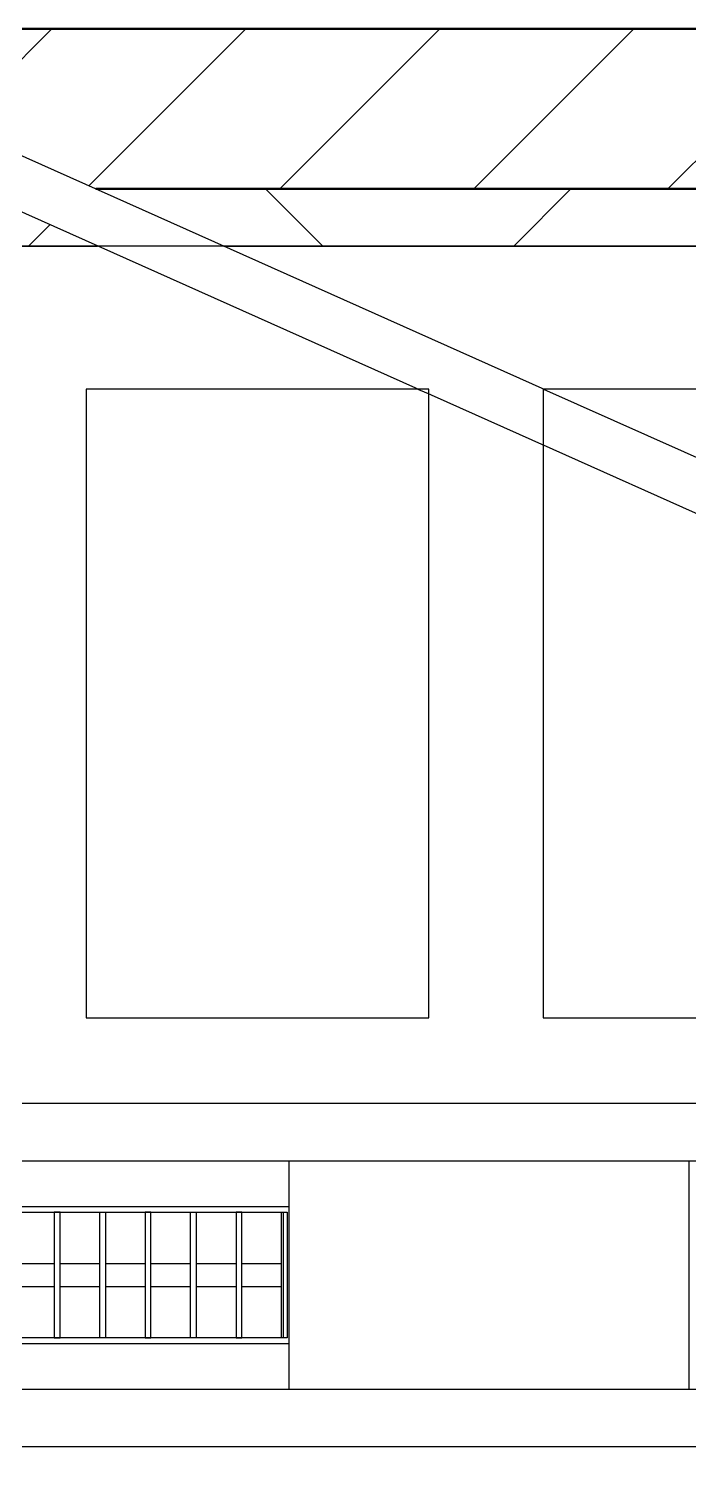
# Model space of a CAD drawing. Header units: millimetres. Extents: x -678720 to -601931, y -306 to 39239.
# Drawn here: x -658374 to -657796, y 7497 to 8759 of the extents above; entities that cross this region are included whole.
import ezdxf
from ezdxf.enums import TextEntityAlignment as Align
from ezdxf.xclip import XClip

# ---------------------------------------------------------------- set-up
doc = ezdxf.new("R2010")
doc.units = ezdxf.units.MM
doc.header["$XCLIPFRAME"] = 0
for name, color, linetype in [('000 - WIPEOUT', 250, 'Continuous'), ('001 - ASCESSORIES', 251, 'Continuous'), ('A04_TUBE SERIES', 2, 'Continuous'), ('A11_ALU.SOLID SHEET', 2, 'Continuous')]:
    doc.layers.add(name, color=color, linetype=linetype)
for name, color, linetype, lineweight in [('008 - LIGHTING', 1, 'Continuous', 9), ('A-DOOR-E', 2, 'Continuous', 25), ('A-GLAZ-CURT', 2, 'Continuous', 9), ('A-WALL', 5, 'Continuous', 35), ('A-WALL-FNSH', 2, 'Continuous', 35), ('A-WALL-PATT', 1, 'Continuous', 35)]:
    doc.layers.add(name, color=color, linetype=linetype, lineweight=lineweight)

# ---------------------------------------------------------------- blocks, each defined once
blk = doc.blocks.new('DPA_AC-SG-PI - A1_1200x1300 mm-9660120-4234-01 ENLARGED MULTI-PURPOSE LEVEL - REFLECTED CEILING PLAN - SHEET 5')
at = {"layer": 'A-DOOR-E'}
for p, q in [((-556.6, 30), (511.6, -447.3)), ((493.3, -488.4), (-575, -11.1))]:
    blk.add_line(p, q, dxfattribs=at)
blk = doc.blocks.new('PPLS-PP19_Custom Tile Pattern - Custom Tile Pattern-V64-4234-01 ENLARGED MULTI-PURPOSE LEVEL - REFLECTED CEILING PLAN - SHEET 5')
at = {"layer": 'A-GLAZ-CURT'}
for p, q in [((-300, 0), (300, 0)), ((300, 0), (-300, 0)), ((196, 0), (213.3, 0)), ((213.3, 0), (196, 0)), ((230.1, 0), (300, 0)), ((-300, -50), (300, -50)), ((300, -50), (-300, -50))]:
    blk.add_line(p, q, dxfattribs=at)
for points, knots in [([(114.4, 0), (114.2, 0), (112.1, 0), (105.4, 0), (92.4, 0), (85.6, 0), (74.4, 0), (62.3, 0), (51.8, 0), (43.8, 0), (29.5, 0), (20.7, 0), (18.9, 0), (18.2, 0)], [-8148.58938, -8148.58938, -8148.58938, -8148.58938, -8105.191388, -7723.759874, -7531.75727, -7135.649961, -6924.452779, -6738.82075, -6548.303034, -6314.283804, -6135.05769, -5972.647715, -5832.674503, -5832.674503, -5832.674503, -5832.674503]), ([(136.4, 0), (121.7, 0), (86.9, 0), (51.2, 0), (31.2, 0)], [-106.750556, -106.750556, -106.750556, -106.750556, -59.610984, 0, 0, 0, 0]), ([(168.4, 0), (167.7, 0), (162.5, 0), (147, 0), (109.8, 0), (76.9, 0), (57.8, 0), (46.5, 0), (41.2, 0), (36, 0), (35.5, 0), (35.5, 0)], [-543.375029, -543.375029, -543.375029, -543.375029, -530.793311, -458.593899, -401.860199, -357.622665, -341.267687, -334.000314, -326.15566, -319.318397, -317.489778, -317.489778, -317.489778, -317.489778]), ([(62, 0), (71.2, 0), (96.4, 0), (118.2, 0), (126.4, 0), (127.8, 0)], [-285.078974, -285.078974, -285.078974, -285.078974, -249.500363, -194.761443, -181.760552, -181.760552, -181.760552, -181.760552]), ([(62, 0), (63.9, 0), (77.3, 0), (100.6, 0), (116.1, 0), (127.7, 0), (128.3, 0)], [-103.657428, -103.657428, -103.657428, -103.657428, -97.899267, -63.759246, -39.050993, -36.966229, -36.966229, -36.966229, -36.966229]), ([(62.8, 0), (70.1, 0), (95.6, 0), (120.6, 0), (138.3, 0), (138.5, 0)], [-368.75101, -368.75101, -368.75101, -368.75101, -346.313304, -291.370682, -290.5735, -290.5735, -290.5735, -290.5735]), ([(94.4, 0), (94.4, 0), (94.6, 0), (99.1, 0), (109, 0), (120.8, 0), (139.9, 0), (163.3, 0), (184.8, 0), (192.8, 0), (194.1, 0)], [-2348.345796, -2348.345796, -2348.345796, -2348.345796, -2310.419338, -2233.599744, -2052.234781, -1843.028543, -1530.39897, -1095.004608, -529.74427, -317.905724, -317.905724, -317.905724, -317.905724]), ([(126.9, 0), (126.8, 0), (124.1, 0), (122.4, 0), (115, 0), (108, 0), (103.1, 0)], [-31.951916, -31.951916, -31.951916, -31.951916, -31.430235, -22.807238, -15.488593, 0, 0, 0, 0]), ([(127.8, 0), (127.4, 0), (124.8, 0), (118.6, 0), (114.2, 0), (112, 0), (105.7, 0), (105.2, 0), (105.2, 0)], [-9591.653253, -9591.653253, -9591.653253, -9591.653253, -9567.007022, -9453.21225, -9220.200448, -9012.77275, -8966.157302, -8929.495943, -8929.495943, -8929.495943, -8929.495943]), ([(128.6, 0), (128.8, 0), (130.2, 0), (139.3, 0), (152.7, 0), (161.2, 0), (162.2, 0), (162.8, 0)], [-633.326174, -633.326174, -633.326174, -633.326174, -627.736123, -618.981161, -602.094757, -592.980799, -581.414464, -581.414464, -581.414464, -581.414464]), ([(157.9, 0), (156.8, 0), (151.7, 0), (143.3, 0), (134.7, 0), (130, 0), (128.7, 0)], [-10292.955006, -10292.955006, -10292.955006, -10292.955006, -10098.273015, -9847.788484, -9677.714971, -9606.758006, -9606.758006, -9606.758006, -9606.758006]), ([(137.1, 0), (136, 0), (133.6, 0), (129.9, 0), (129.1, 0)], [-670.405967, -670.405967, -670.405967, -670.405967, -651.020627, -640.742133, -640.742133, -640.742133, -640.742133]), ([(193.8, 0), (193.3, 0), (190.1, 0), (183.1, 0), (171, 0), (161.9, 0), (161.3, 0), (158.4, 0), (157.9, 0), (157.8, 0)], [-11665.349007, -11665.349007, -11665.349007, -11665.349007, -11565.880756, -11105.624034, -10839.086983, -10768.332124, -10666.779182, -10580.760289, -10550.278881, -10550.278881, -10550.278881, -10550.278881]), ([(300, 0), (286.5, 0), (254.2, 0), (207.1, 0), (177.4, 0), (159.3, 0), (158.3, 0), (158.3, 0)], [-285.253232, -285.253232, -285.253232, -285.253232, -244.693688, -187.987675, -143.776725, -129.632772, -123.352749, -123.352749, -123.352749, -123.352749]), ([(159.1, 0), (159.1, 0), (160.8, 0), (165.2, 0), (174.2, 0), (186, 0), (208.8, 0), (219.4, 0), (230.1, 0)], [-115.643202, -115.643202, -115.643202, -115.643202, -114.681583, -87.660824, -65.295536, -41.623857, -24.459831, 0, 0, 0, 0]), ([(162.8, 0), (165.4, 0), (170.9, 0), (172.6, 0), (172.6, 0)], [-111.264224, -111.264224, -111.264224, -111.264224, -56.742688, -19.085662, -19.085662, -19.085662, -19.085662]), ([(192.8, 0), (187.3, 0), (180.5, 0), (174.3, 0), (169.7, 0), (169, 0)], [-8534.334697, -8534.334697, -8534.334697, -8534.334697, -8253.978395, -8152.463617, -8069.855175, -8069.855175, -8069.855175, -8069.855175]), ([(193.8, 0), (191.5, 0), (183.4, 0), (175.3, 0), (169.5, 0)], [-170.415511, -170.415511, -170.415511, -170.415511, -162.427601, -142.916156, -142.916156, -142.916156, -142.916156]), ([(171.5, 0), (176.5, 0), (193.2, 0), (201.7, 0), (208.8, 0), (213.9, 0), (242, 0), (266.7, 0), (281.7, 0), (291.7, 0), (296.5, 0), (297.9, 0), (298.1, 0)], [-7971.819559, -7971.819559, -7971.819559, -7971.819559, -7784.112253, -7606.717214, -7289.299508, -7042.621073, -6582.165592, -6068.460911, -5766.029927, -5566.724884, -5280.360606, -5199.253518, -5199.253518, -5199.253518, -5199.253518]), ([(172.1, 0), (177.7, 0), (187.9, 0), (201.1, 0), (207.5, 0), (214, 0), (215.1, 0)], [-255.364076, -255.364076, -255.364076, -255.364076, -237.955587, -223.92608, -215.862851, -208.75215, -208.75215, -208.75215, -208.75215]), ([(247.1, 0), (246.8, 0), (245, 0), (238.3, 0), (226.6, 0), (221.1, 0), (206.7, 0), (197.1, 0), (193.8, 0)], [-9649.085549, -9649.085549, -9649.085549, -9649.085549, -9581.591397, -9406.094246, -9221.510254, -9016.44624, -8717.832359, -8550.794099, -8550.794099, -8550.794099, -8550.794099]), ([(215.2, 0), (214.6, 0), (210.5, 0), (205.3, 0), (198.1, 0), (194.3, 0)], [-203.825446, -203.825446, -203.825446, -203.825446, -198.527383, -184.406837, -171.028136, -171.028136, -171.028136, -171.028136]), ([(300, 0), (288.2, 0), (262, 0), (230.4, 0), (219.9, 0), (219, 0)], [-12528.858583, -12528.858583, -12528.858583, -12528.858583, -11905.454923, -11162.864862, -10856.732305, -10856.732305, -10856.732305, -10856.732305]), ([(219.9, 0), (220.9, 0), (227.8, 0), (242.1, 0), (246.5, 0), (247, 0)], [-10670.940496, -10670.940496, -10670.940496, -10670.940496, -10511.382485, -9925.173265, -9834.877357, -9834.877357, -9834.877357, -9834.877357]), ([(284.8, 0), (284.8, 0), (285.1, 0), (287.5, 0), (293.6, 0), (297.8, 0), (300, 0)], [-4110.630118, -4110.630118, -4110.630118, -4110.630118, -4053.389046, -3959.664717, -3862.421465, -3746.95702, -3746.95702, -3746.95702, -3746.95702]), ([(297.4, 0), (295.8, 0), (291.6, 0), (285.4, 0), (284.9, 0)], [-4803.172655, -4803.172655, -4803.172655, -4803.172655, -4358.271401, -4143.037883, -4143.037883, -4143.037883, -4143.037883])]:
    blk.add_open_spline(points, degree=3, knots=knots, dxfattribs=at)
for points in [[(127.9, 0), (131, 0), (133.1, 0), (134.6, 0)], [(168.7, 0), (168.7, 0), (169.8, 0), (171.5, 0)], [(195.1, 0), (194.9, 0), (194.4, 0), (193.8, 0)]]:
    blk.add_open_spline(points, degree=3, dxfattribs=at)
blk = doc.blocks.new('PPLS-PP19_Custom Tile Pattern - Custom Tile Pattern-V65-4234-01 ENLARGED MULTI-PURPOSE LEVEL - REFLECTED CEILING PLAN - SHEET 5')
at = {"layer": 'A-GLAZ-CURT'}
for p, q in [((-300, 0), (-79, 0)), ((-79, 0), (-300, 0)), ((-293.1, 0), (-275.8, 0)), ((-275.8, 0), (-293.1, 0)), ((-222.3, 0), (-208.7, 0)), ((-208.7, 0), (-222.3, 0)), ((-208.4, 0), (-205, 0)), ((-205, 0), (-208.4, 0)), ((31.3, 0), (300, 0)), ((300, 0), (31.3, 0)), ((-300, -50), (32.9, -50)), ((32.9, -50), (-300, -50))]:
    blk.add_line(p, q, dxfattribs=at)
at = {"layer": 'A-GLAZ-CURT', "flags": 128}
for points in [[(-300, 0), (-291.6, 0), (-283.3, 0), (-275.2, 0)], [(-275.5, 0), (-283.6, 0), (-291.7, 0), (-300, 0)], [(-274.4, 0), (-267.3, 0), (-259.5, 0), (-251.8, 0), (-244.2, 0), (-236.7, 0), (-229.4, 0), (-222.1, 0), (-214.8, 0), (-208.4, 0)], [(-209, 0), (-215.7, 0), (-222.6, 0), (-229.7, 0), (-237, 0), (-244.4, 0), (-252, 0), (-259.7, 0), (-267.5, 0), (-274.4, 0)], [(-125.2, 0), (-128.5, 0), (-134.2, 0), (-140, 0), (-145.5, 0), (-150.6, 0), (-155.5, 0), (-160.3, 0), (-164.9, 0), (-169.6, 0), (-174.5, 0), (-179.5, 0), (-184.8, 0), (-190.4, 0), (-196.4, 0), (-202.6, 0), (-208.4, 0)], [(-207.7, 0), (-200.8, 0), (-194, 0), (-187.5, 0), (-181.4, 0), (-175.6, 0), (-170.3, 0), (-165.6, 0), (-162, 0), (-159.5, 0), (-157.5, 0), (-154.5, 0), (-149.4, 0), (-142.6, 0)], [(-141.8, 0), (-132.8, 0), (-126.1, 0)]]:
    blk.add_lwpolyline(points, dxfattribs=at)
at = {"layer": 'A-GLAZ-CURT'}
for points in [[(-300, 0), (-291.7, 0), (-283.5, 0), (-275.5, 0)], [(-223.6, 0), (-219.4, 0), (-213.9, 0), (-208.4, 0)], [(-142.5, 0), (-161.9, 0), (-183.5, 0), (-207.6, 0)], [(-143.6, 0), (-146, 0), (-148.2, 0), (-149.1, 0)], [(-143.1, 0), (-145, 0), (-146.5, 0), (-146.9, 0)], [(-142, 0), (-141, 0), (-139.9, 0), (-138.6, 0)], [(-137.9, 0), (-139.2, 0), (-140.5, 0), (-141.7, 0)], [(-79.1, 0), (-81.4, 0), (-83.8, 0), (-86.2, 0)], [(54.9, 0), (54, 0), (53.7, 0), (53.6, 0)], [(70.6, 0), (66.6, 0), (61.2, 0), (55.8, 0)], [(80.3, 0), (79.6, 0), (78.3, 0), (76.6, 0)], [(84.1, 0), (83.5, 0), (82.4, 0), (81.7, 0)]]:
    blk.add_open_spline(points, degree=3, dxfattribs=at)
for points, knots in [([(-208.4, 0), (-210.3, 0), (-233.1, 0), (-262.6, 0), (-294.5, 0), (-300, 0)], [-15260.975665, -15260.975665, -15260.975665, -15260.975665, -15131.813646, -13729.592194, -13439.944408, -13439.944408, -13439.944408, -13439.944408]), ([(-274.3, 0), (-267.9, 0), (-229.9, 0), (-174.6, 0), (-130, 0), (-110.8, 0), (-99.5, 0), (-91.5, 0)], [-4858.424297, -4858.424297, -4858.424297, -4858.424297, -4502.809032, -2700.551212, -1002.059161, -460.363443, 0, 0, 0, 0]), ([(-142.6, 0), (-143.5, 0), (-147.7, 0), (-147.7, 0), (-158.7, 0), (-174, 0), (-185.6, 0), (-209.8, 0), (-232, 0), (-255.2, 0), (-262.6, 0), (-264.9, 0), (-265.4, 0)], [-3021.843632, -3021.843632, -3021.843632, -3021.843632, -2919.378265, -2477.344047, -2237.412286, -2029.680487, -1755.085331, -1400.429864, -858.079193, -543.655514, -208.940337, 0, 0, 0, 0]), ([(-258.6, 0), (-257.9, 0), (-254.3, 0), (-241.2, 0), (-226, 0), (-214.8, 0), (-210, 0), (-208.6, 0)], [-5722.54675, -5722.54675, -5722.54675, -5722.54675, -5657.471696, -5413.335975, -5017.494783, -4832.723979, -4762.3879, -4762.3879, -4762.3879, -4762.3879]), ([(-143.3, 0), (-144.7, 0), (-149.9, 0), (-162, 0), (-177.9, 0), (-199.5, 0), (-216.6, 0), (-231.3, 0), (-233.5, 0), (-234, 0)], [-2390.191866, -2390.191866, -2390.191866, -2390.191866, -2308.929706, -2113.765672, -1763.376603, -1422.553702, -978.033455, -846.069444, -682.911962, -682.911962, -682.911962, -682.911962]), ([(-233.5, 0), (-233.4, 0), (-232.4, 0), (-230.7, 0), (-225.3, 0), (-223.6, 0)], [-455.274641, -455.274641, -455.274641, -455.274641, -440.605512, -119.536984, 0, 0, 0, 0]), ([(-208.4, 0), (-206.7, 0), (-198.9, 0), (-185.8, 0), (-171.8, 0), (-158.7, 0), (-157.2, 0)], [-4758.720559, -4758.720559, -4758.720559, -4758.720559, -4666.091899, -4349.945572, -4000.813434, -3840.635403, -3840.635403, -3840.635403, -3840.635403]), ([(-208.4, 0), (-200.8, 0), (-188.6, 0), (-169, 0), (-152.1, 0), (-136.8, 0), (-127.3, 0), (-124.2, 0), (-123.4, 0), (-123.3, 0)], [-5161.076232, -5161.076232, -5161.076232, -5161.076232, -4739.070012, -4465.409639, -4149.119819, -3839.893365, -3647.167523, -3488.92562, -3439.852845, -3439.852845, -3439.852845, -3439.852845]), ([(-152.3, 0), (-151, 0), (-148.3, 0), (-145, 0), (-142.6, 0)], [-3494.978217, -3494.978217, -3494.978217, -3494.978217, -3371.022232, -3272.95363, -3272.95363, -3272.95363, -3272.95363]), ([(-118.8, 0), (-121.9, 0), (-126.3, 0), (-137, 0), (-147.5, 0), (-150, 0), (-150.6, 0)], [-5938.474035, -5938.474035, -5938.474035, -5938.474035, -5700.061948, -5508.838257, -5298.784692, -5196.16478, -5196.16478, -5196.16478, -5196.16478]), ([(-150.3, 0), (-150.1, 0), (-147.7, 0), (-142.6, 0), (-127.3, 0), (-107.3, 0), (-92.5, 0), (-81.7, 0), (-78.9, 0)], [-4948.728362, -4948.728362, -4948.728362, -4948.728362, -4883.323924, -4440.880425, -4054.690705, -3793.097032, -3402.597032, -3257.037749, -3257.037749, -3257.037749, -3257.037749]), ([(-148.2, 0), (-146.9, 0), (-144.7, 0), (-142.9, 0), (-142.4, 0)], [-6162.058746, -6162.058746, -6162.058746, -6162.058746, -6017.569127, -5959.708558, -5959.708558, -5959.708558, -5959.708558]), ([(-146.7, 0), (-146.6, 0), (-145.5, 0), (-135.7, 0), (-128.3, 0), (-125.2, 0)], [-420.34245, -420.34245, -420.34245, -420.34245, -406.956646, -290.263673, 0, 0, 0, 0]), ([(-86.2, 0), (-91.4, 0), (-104.1, 0), (-122.6, 0), (-136.2, 0), (-141.2, 0), (-142.6, 0)], [-1681.3698, -1681.3698, -1681.3698, -1681.3698, -1374.161226, -945.742622, -741.901385, -643.646757, -643.646757, -643.646757, -643.646757]), ([(-79, 0), (-79.4, 0), (-89.1, 0), (-110.9, 0), (-128.4, 0), (-141.7, 0), (-142.5, 0)], [-7534.644833, -7534.644833, -7534.644833, -7534.644833, -7508.296369, -7004.680444, -6449.282163, -6409.663807, -6409.663807, -6409.663807, -6409.663807]), ([(-133.8, 0), (-135.5, 0), (-137.3, 0), (-142.2, 0), (-142.4, 0)], [-2731.647847, -2731.647847, -2731.647847, -2731.647847, -2418.507304, -2410.135653, -2410.135653, -2410.135653, -2410.135653]), ([(-79, 0), (-80.2, 0), (-94.7, 0), (-116.3, 0), (-139.7, 0), (-142.2, 0)], [-19113.108174, -19113.108174, -19113.108174, -19113.108174, -18935.241197, -17136.203329, -16926.731542, -16926.731542, -16926.731542, -16926.731542]), ([(-141.7, 0), (-139, 0), (-136.9, 0), (-133.9, 0), (-128.8, 0), (-126.5, 0)], [-5928.486305, -5928.486305, -5928.486305, -5928.486305, -5560.701257, -5364.112219, -5231.017328, -5231.017328, -5231.017328, -5231.017328]), ([(-127.4, 0), (-131.6, 0), (-133.2, 0), (-134.1, 0), (-134.1, 0)], [-8540.990293, -8540.990293, -8540.990293, -8540.990293, -8266.114998, -8246.473386, -8246.473386, -8246.473386, -8246.473386]), ([(-134.1, 0), (-133.3, 0), (-130.3, 0), (-117.3, 0), (-94.2, 0), (-83, 0), (-79, 0)], [-7657.439573, -7657.439573, -7657.439573, -7657.439573, -7293.749979, -6839.55839, -6236.997189, -5846.488716, -5846.488716, -5846.488716, -5846.488716]), ([(-120.1, 0), (-120.1, 0), (-120.2, 0), (-121.3, 0), (-129.2, 0), (-133.8, 0)], [-2933.992132, -2933.992132, -2933.992132, -2933.992132, -2920.575025, -2840.280255, -2731.647847, -2731.647847, -2731.647847, -2731.647847]), ([(-113.4, 0), (-113.4, 0), (-114, 0), (-119.7, 0), (-125.4, 0), (-127, 0), (-127.4, 0)], [-328.499627, -328.499627, -328.499627, -328.499627, -282.672656, -98.539552, -24.539552, 0, 0, 0, 0]), ([(-126.5, 0), (-122.4, 0), (-108.7, 0), (-93.2, 0), (-82, 0), (-79, 0)], [-5231.017328, -5231.017328, -5231.017328, -5231.017328, -4994.692869, -4542.524482, -4368.642937, -4368.642937, -4368.642937, -4368.642937]), ([(-125.2, 0), (-124.9, 0), (-122, 0), (-113, 0), (-98.9, 0), (-88.9, 0), (-81.4, 0), (-79.8, 0)], [-3362.7396, -3362.7396, -3362.7396, -3362.7396, -3342.215224, -3074.362186, -2902.289527, -2605.247022, -2522.0547, -2522.0547, -2522.0547, -2522.0547]), ([(-122.1, 0), (-122, 0), (-121.7, 0), (-121.2, 0), (-120.9, 0)], [-3136.336417, -3136.336417, -3136.336417, -3136.336417, -3110.304437, -3035.164275, -3035.164275, -3035.164275, -3035.164275]), ([(-79, 0), (-88, 0), (-99.8, 0), (-114, 0), (-117.3, 0), (-118.8, 0)], [-724.358901, -724.358901, -724.358901, -724.358901, -229.489605, -116.330425, 0, 0, 0, 0]), ([(-117.7, 0), (-117.2, 0), (-114.8, 0), (-113.4, 0), (-113.4, 0)], [-821.249067, -821.249067, -821.249067, -821.249067, -394.672656, -330.879064, -330.879064, -330.879064, -330.879064]), ([(-79.8, 0), (-81.1, 0), (-91.8, 0), (-107.6, 0), (-116.6, 0), (-117.6, 0)], [-2299.497386, -2299.497386, -2299.497386, -2299.497386, -2193.204658, -1433.981041, -985.49888, -985.49888, -985.49888, -985.49888]), ([(-115.8, 0), (-115, 0), (-110.4, 0), (-96.8, 0), (-84.9, 0), (-79.1, 0), (-79, 0)], [-5724.064692, -5724.064692, -5724.064692, -5724.064692, -5430.283136, -5103.229623, -4799.173296, -4793.465626, -4793.465626, -4793.465626, -4793.465626]), ([(-79, 0), (-84.8, 0), (-96.1, 0), (-112, 0), (-114.9, 0), (-115.6, 0)], [-1095.30438, -1095.30438, -1095.30438, -1095.30438, -789.402658, -501.969187, -243.577221, -243.577221, -243.577221, -243.577221]), ([(-91.5, 0), (-90.1, 0), (-86, 0), (-81.6, 0), (-78.9, 0)], [-19832.387487, -19832.387487, -19832.387487, -19832.387487, -19753.885894, -19612.634311, -19612.634311, -19612.634311, -19612.634311]), ([(-79.8, 0), (-81.2, 0), (-82.8, 0), (-83.3, 0), (-83.3, 0)], [-1608.428934, -1608.428934, -1608.428934, -1608.428934, -1424.436217, -1393.971743, -1393.971743, -1393.971743, -1393.971743]), ([(-83.3, 0), (-83.3, 0), (-83, 0), (-80.9, 0), (-79.5, 0)], [-1393.4169, -1393.4169, -1393.4169, -1393.4169, -1353.722004, -1286.743147, -1286.743147, -1286.743147, -1286.743147]), ([(31.1, 0), (32.5, 0), (38.8, 0), (53.4, 0), (71.7, 0), (84.8, 0), (86, 0), (92.5, 0), (94.3, 0)], [-4844.334544, -4844.334544, -4844.334544, -4844.334544, -4705.298446, -4353.683244, -3960.84581, -3759.045785, -3336.541051, -2783.776468, -2783.776468, -2783.776468, -2783.776468]), ([(136.4, 0), (121.7, 0), (86.9, 0), (51.2, 0), (31.2, 0)], [-106.750556, -106.750556, -106.750556, -106.750556, -59.610984, 0, 0, 0, 0]), ([(31.3, 0), (34.8, 0), (42.7, 0), (50.7, 0), (55.2, 0)], [-401.364905, -401.364905, -401.364905, -401.364905, -390.253598, -376.428874, -376.428874, -376.428874, -376.428874]), ([(31.3, 0), (31.9, 0), (35.9, 0), (48.4, 0), (71.9, 0), (98.8, 0), (113, 0), (120.2, 0)], [-139.375777, -139.375777, -139.375777, -139.375777, -135.792042, -118.513713, -97.899267, -63.759246, -43.933885, -43.933885, -43.933885, -43.933885]), ([(55.2, 0), (48.6, 0), (40.4, 0), (32.8, 0), (31.3, 0)], [-327.377806, -327.377806, -327.377806, -327.377806, -307.516438, -302.210511, -302.210511, -302.210511, -302.210511]), ([(55.2, 0), (54.9, 0), (50.3, 0), (41.8, 0), (34.8, 0), (31.3, 0)], [-4346.154454, -4346.154454, -4346.154454, -4346.154454, -4326.416877, -4098.545751, -3883.394943, -3883.394943, -3883.394943, -3883.394943]), ([(31.3, 0), (37.1, 0), (52.1, 0), (70.9, 0), (82.1, 0), (83.7, 0)], [-4874.14523, -4874.14523, -4874.14523, -4874.14523, -4573.028122, -4094.177415, -3869.465285, -3869.465285, -3869.465285, -3869.465285]), ([(76.6, 0), (74.8, 0), (67.7, 0), (53.5, 0), (39.7, 0), (32.5, 0), (31.3, 0)], [-3095.572228, -3095.572228, -3095.572228, -3095.572228, -2950.589685, -2634.532728, -2313.748533, -2246.611491, -2246.611491, -2246.611491, -2246.611491]), ([(53.2, 0), (53.1, 0), (52.2, 0), (45.1, 0), (36.8, 0), (31.3, 0)], [-622.740158, -622.740158, -622.740158, -622.740158, -566.066452, -360.610861, -11.214832, -11.214832, -11.214832, -11.214832]), ([(31.4, 0), (33.9, 0), (39.5, 0), (51.2, 0), (58.7, 0), (61.3, 0), (61.5, 0)], [-1794.984122, -1794.984122, -1794.984122, -1794.984122, -1645.594513, -1443.202566, -1228.752106, -1120.932285, -1120.932285, -1120.932285, -1120.932285]), ([(32, 0), (33.4, 0), (38.3, 0), (45.5, 0), (51.8, 0), (54.1, 0)], [-1161.809332, -1161.809332, -1161.809332, -1161.809332, -1089.329421, -901.315459, -774.539555, -774.539555, -774.539555, -774.539555]), ([(55.2, 0), (54.4, 0), (50, 0), (44.4, 0), (35.5, 0), (32.4, 0)], [-6597.147508, -6597.147508, -6597.147508, -6597.147508, -6548.303034, -6314.283804, -6175.773004, -6175.773004, -6175.773004, -6175.773004]), ([(121.2, 0), (116.1, 0), (100.3, 0), (76.9, 0), (57.8, 0), (46.5, 0), (41.2, 0), (36, 0), (35.5, 0), (35.5, 0)], [-424.649834, -424.649834, -424.649834, -424.649834, -401.860199, -357.622665, -341.267687, -334.000314, -326.15566, -319.318397, -317.489778, -317.489778, -317.489778, -317.489778]), ([(36.3, 0), (37.8, 0), (46.2, 0), (52.1, 0), (55.3, 0)], [-314.598523, -314.598523, -314.598523, -314.598523, -305.899624, -293.726122, -293.726122, -293.726122, -293.726122]), ([(61.5, 0), (61.5, 0), (61.2, 0), (57, 0), (55.2, 0), (55.1, 0)], [-1113.311073, -1113.311073, -1113.311073, -1113.311073, -1096.402191, -891.204116, -882.376583, -882.376583, -882.376583, -882.376583]), ([(55.3, 0), (59.8, 0), (64.5, 0), (72.7, 0), (75.2, 0), (76, 0), (76.2, 0)], [-753.071572, -753.071572, -753.071572, -753.071572, -495.328968, -421.953223, -334.951786, -290.452333, -290.452333, -290.452333, -290.452333]), ([(114.4, 0), (114.2, 0), (112.1, 0), (105.4, 0), (92.4, 0), (85.6, 0), (74.4, 0), (63.4, 0), (57.8, 0), (55.6, 0)], [-8148.58938, -8148.58938, -8148.58938, -8148.58938, -8105.191388, -7723.759874, -7531.75727, -7135.649961, -6924.452779, -6738.82075, -6604.646129, -6604.646129, -6604.646129, -6604.646129]), ([(55.8, 0), (65.4, 0), (93.3, 0), (120.6, 0), (138.3, 0), (138.5, 0)], [-375.858057, -375.858057, -375.858057, -375.858057, -346.313304, -291.370682, -290.5735, -290.5735, -290.5735, -290.5735]), ([(56.3, 0), (57.7, 0), (68.6, 0), (94.7, 0), (113.7, 0), (121.2, 0)], [-292.458861, -292.458861, -292.458861, -292.458861, -287.17622, -249.500363, -199.001702, -199.001702, -199.001702, -199.001702]), ([(103.1, 0), (101.1, 0), (86.3, 0), (70.4, 0), (56.9, 0), (56.4, 0)], [-375.435014, -375.435014, -375.435014, -375.435014, -369.147452, -330.153101, -328.505637, -328.505637, -328.505637, -328.505637]), ([(76.2, 0), (75.6, 0), (73.6, 0), (71, 0), (70.6, 0)], [-193.634889, -193.634889, -193.634889, -193.634889, -31.537676, 0, 0, 0, 0])]:
    blk.add_open_spline(points, degree=3, knots=knots, dxfattribs=at)
blk = doc.blocks.new('*U321')
at = {"layer": 'A-GLAZ-CURT', "rotation": 180}
for name, p in [('PPLS-PP19_Custom Tile Pattern - Custom Tile Pattern-V65-4234-01 ENLARGED MULTI-PURPOSE LEVEL - REFLECTED CEILING PLAN - SHEET 5', (-25265, -710)), ('PPLS-PP19_Custom Tile Pattern - Custom Tile Pattern-V64-4234-01 ENLARGED MULTI-PURPOSE LEVEL - REFLECTED CEILING PLAN - SHEET 5', (-24665, -710))]:
    blk.add_blockref(name, p, dxfattribs=at)
blk = doc.blocks.new('*U475')
blk.add_point((0, 0))
at = {"layer": 'Defpoints', "color": 250}
blk.add_text('AL.SHEET-HAT-TYPE-C', height=7, rotation=270, dxfattribs=at).set_placement((15, 0), align=Align.BOTTOM_CENTER)
blk.add_wipeout([(0, -100), (350, -100), (350, 100), (0, 100)]).dxf.layer = '000 - WIPEOUT'
at = {"layer": 'A11_ALU.SOLID SHEET', "color": 0}
blk.add_lwpolyline([(0, -100), (350, -100), (350, 100), (0, 100)], close=True, dxfattribs=at)
blk = doc.blocks.new('*U474')
at = {"color": 1}
blk.add_wipeout([(600, -60), (-600, -60), (-600, 60), (600, 60)], dxfattribs=at).dxf.layer = '000 - WIPEOUT'
at = {"layer": '001 - ASCESSORIES', "color": 0}
blk.add_lwpolyline([(600, -60), (-600, -60), (-600, 60), (600, 60)], close=True, dxfattribs=at)
at = {"layer": '001 - ASCESSORIES'}
for points in [[(595, -55), (-595, -55), (-595, 55), (595, 55)], [(394.8, -55), (399.8, -55), (399.8, 55), (394.8, 55)], [(439.6, -55), (434.6, -55), (434.6, 55), (439.6, 55)], [(474.3, -55), (479.3, -55), (479.3, 55), (474.3, 55)], [(519, -55), (514, -55), (514, 55), (519, 55)], [(553.8, -55), (558.8, -55), (558.8, 55), (553.8, 55)], [(598.5, -55), (593.5, -55), (593.5, 55), (598.5, 55)]]:
    blk.add_lwpolyline(points, close=True, dxfattribs=at)
for points in [[(360.1, 10), (394.8, 10)], [(399.8, 10), (434.6, 10)], [(439.6, 10), (474.3, 10)], [(479.3, 10), (514, 10)], [(519, 10), (553.8, 10)], [(558.8, 10), (593.5, 10)], [(360.1, -10), (394.8, -10)], [(399.8, -10), (434.6, -10)], [(439.6, -10), (474.3, -10)], [(479.3, -10), (514, -10)], [(519, -10), (553.8, -10)], [(558.8, -10), (593.5, -10)]]:
    blk.add_lwpolyline(points, dxfattribs=at)
blk = doc.blocks.new('*U488')
blk.add_wipeout([(-25, 0), (25, 0), (25, 81755), (-25, 81755)]).dxf.layer = '000 - WIPEOUT'
at = {"layer": 'A04_TUBE SERIES', "color": 0}
blk.add_lwpolyline([(-25, 0), (25, 0), (25, 81755), (-25, 81755)], close=True, dxfattribs=at)
at = {"layer": 'Defpoints', "color": 250, "flags": 1}
blk.add_attdef('EXTR.OVL-LENGTH_', (-33.1, -9), '', height=5, dxfattribs=at)
blk = doc.blocks.new('*U489')
blk.add_wipeout([(-25, 0), (25, 0), (25, 81755), (-25, 81755)]).dxf.layer = '000 - WIPEOUT'
at = {"layer": 'A04_TUBE SERIES', "color": 0}
blk.add_lwpolyline([(-25, 0), (25, 0), (25, 81755), (-25, 81755)], close=True, dxfattribs=at)
at = {"layer": 'Defpoints', "color": 250, "flags": 1}
blk.add_attdef('EXTR.OVL-LENGTH_', (-33.1, -9), '', height=5, dxfattribs=at)
blk = doc.blocks.new('*U605')
at = {"color": 3}
for points in [[(-275, -24050), (275, -24050), (275, -24350), (-275, -24350)], [(-275, -24450), (275, -24450), (275, -24750), (-275, -24750)]]:
    blk.add_wipeout(points, dxfattribs=at).dxf.layer = '000 - WIPEOUT'
at = {"layer": 'A11_ALU.SOLID SHEET', "color": 0, "linetype": 'ByBlock'}
for points in [[(-275, -24350), (275, -24350), (275, -24050), (-275, -24050)], [(-275, -24750), (275, -24750), (275, -24450), (-275, -24450)]]:
    blk.add_lwpolyline(points, close=True, dxfattribs=at)
blk = doc.blocks.new('*U743')
blk.add_lwpolyline([(21173.4, -580), (28210, -580), (28210, -6850), (45954.2, -6850), (45954.2, 600), (82995.1, 600), (83086.5, 650), (90052, 650), (90392, 990), (103159.2, 990), (103159.2, 4990), (21173.4, 4990), (21173.4, 3485.5), (21203.4, 3485.5), (21203.4, 925.5), (21173.4, 925.5), (21173.4, -580)])
at = {"layer": 'A11_ALU.SOLID SHEET', "color": 0, "linetype": 'ByBlock', "rotation": 90}
blk.add_blockref('*U605', (62308.5, 4590), dxfattribs=at)
at = {"layer": 'A11_ALU.SOLID SHEET', "color": 1}
blk.add_blockref('*U475', (86536, 4090), dxfattribs=at)
at = {"layer": '008 - LIGHTING'}
blk.add_blockref('*U474', (85936, 4090), dxfattribs=at)
at = {"layer": 'A04_TUBE SERIES', "color": 0, "linetype": 'ByBlock', "rotation": 270}
for name, p in [('*U488', (21303.5, 4215)), ('*U489', (21303.5, 3965))]:
    blk.add_blockref(name, p, dxfattribs=at)

msp = doc.modelspace()

# ---------------------------------------------------------------- block references
at = {"layer": 'A11_ALU.SOLID SHEET'}
ref = msp.add_blockref('*U743', (-744682.4, 3579), dxfattribs=at)
XClip(ref).set_block_clipping_path([(69798.6834257276, -3885.5002684942), (120965.0023936313, 33679.9972602262)])

# ---------------------------------------------------------------- next in the draw order: hatches: boundary and pattern name
at = {"layer": 'A-WALL-PATT', "lineweight": 9}
h = msp.add_hatch(dxfattribs=at)
h.set_pattern_fill('FP_2', color=256, style=0, pattern_type=2)
h.set_pattern_definition([(45, (0, 0), (-84.852814, 84.852814), [])])
h.paths.add_polyline_path([(-645614.9, 8619), (-644025.6, 8619), (-644076, 8641.5), (-644079.8, 8639.4), (-644085, 8639.4), (-644091, 8644), (-644092, 8648.7), (-644157.4, 8677.9), (-644139, 8719), (-643915.3, 8619), (-632557.4, 8619), (-632557.4, 8759), (-674883.7, 8759), (-674883.7, 8619), (-672825.6, 8619), (-672876, 8641.5), (-672879.8, 8639.4), (-672885, 8639.4), (-672891, 8644), (-672892, 8648.7), (-672957.4, 8677.9), (-672939, 8719), (-672715.3, 8619), (-669225.6, 8619), (-669276, 8641.5), (-669279.8, 8639.4), (-669285, 8639.4), (-669291, 8644), (-669292, 8648.7), (-669357.4, 8677.9), (-669339, 8719), (-669115.3, 8619), (-665625.6, 8619), (-665676, 8641.5), (-665679.8, 8639.4), (-665685, 8639.4), (-665691, 8644), (-665692, 8648.7), (-665757.4, 8677.9), (-665739, 8719), (-665515.3, 8619), (-662025.6, 8619), (-662076, 8641.5), (-662079.8, 8639.4), (-662085, 8639.4), (-662091, 8644), (-662092, 8648.7), (-662157.4, 8677.9), (-662139, 8719), (-661915.3, 8619), (-658425.6, 8619), (-658476, 8641.5), (-658479.8, 8639.4), (-658485, 8639.4), (-658491, 8644), (-658492, 8648.7), (-658557.4, 8677.9), (-658539, 8719), (-658315.3, 8619), (-654825.6, 8619), (-654876, 8641.5), (-654879.8, 8639.4), (-654885, 8639.4), (-654891, 8644), (-654892, 8648.7), (-654957.4, 8677.9), (-654939, 8719), (-654715.3, 8619), (-651225.6, 8619), (-651276, 8641.5), (-651279.8, 8639.4), (-651285, 8639.4), (-651291, 8644), (-651292, 8648.7), (-651357.4, 8677.9), (-651339, 8719), (-651115.3, 8619), (-647625.6, 8619), (-647676, 8641.5), (-647679.8, 8639.4), (-647685, 8639.4), (-647691, 8644), (-647692, 8648.7), (-647757.4, 8677.9), (-647739, 8719), (-647515.3, 8619), (-645746.8, 8619)])
h = msp.add_hatch(dxfattribs=at)
h.set_pattern_fill('FP_3', color=256, style=0, pattern_type=2)
h.set_pattern_definition([(45, (0, 0), (-212.13203, 212.13203), []), (135, (0, 0), (-212.13203, -212.13203), [])])
h.paths.add_polyline_path([(-637582.4, 8569), (-637582.4, 8619), (-643915.3, 8619), (-643803.4, 8569), (-641132.3, 8569)])
h.paths.add_polyline_path([(-659985.6, 8569), (-658313.7, 8569), (-658425.6, 8619), (-661915.3, 8619), (-661803.4, 8569), (-660051.6, 8569)])
h.paths.add_polyline_path([(-653657.3, 8569), (-651113.7, 8569), (-651225.6, 8619), (-654715.3, 8619), (-654603.4, 8569), (-653782.4, 8569)])
h.paths.add_polyline_path([(-643913.7, 8569), (-644025.6, 8619), (-647515.3, 8619), (-647403.4, 8569), (-643966.9, 8569)])
h.paths.add_polyline_path([(-658203.4, 8569), (-654713.7, 8569), (-654825.6, 8619), (-658315.3, 8619), (-658205.8, 8570.1)])
h.paths.add_polyline_path([(-662292.9, 8569), (-661913.7, 8569), (-662025.6, 8619), (-665515.3, 8619), (-665403.4, 8569), (-662358.8, 8569)])
h.paths.add_polyline_path([(-647513.7, 8569), (-647625.6, 8619), (-651115.3, 8619), (-651003.4, 8569), (-647526.6, 8569)])
h.paths.add_polyline_path([(-666973.2, 8569), (-665513.7, 8569), (-665625.6, 8619), (-669115.3, 8619), (-669003.4, 8569), (-667105.1, 8569)])
h.paths.add_polyline_path([(-670928.5, 8569), (-669113.7, 8569), (-669225.6, 8619), (-672715.3, 8619), (-672603.4, 8569), (-670994.4, 8569)])
h.paths.add_polyline_path([(-672906.1, 8569), (-672713.7, 8569), (-672825.6, 8619), (-674883.7, 8619), (-674883.7, 8569), (-672957.4, 8569)])

# ---------------------------------------------------------------- next in the draw order: linework, layer by layer
at = {"layer": 'A-WALL', "color": 7, "lineweight": 70}
for p, q in [((-658582.4, 8759), (-657382.4, 8759)), ((-657382.4, 8619), (-658315.3, 8619)), ((-658315.3, 8619), (-657382.4, 8619))]:
    msp.add_line(p, q, dxfattribs=at)
at = {"layer": 'A-WALL-FNSH', "color": 250}
for p, q in [((-658313.7, 8569), (-658582.4, 8569)), ((-657382.4, 8569), (-658203.4, 8569))]:
    msp.add_line(p, q, dxfattribs=at)

# ---------------------------------------------------------------- next in the draw order: block references
msp.add_blockref('*U321', (-633017.4, 9279))
at = {"layer": 'A-DOOR-E'}
msp.add_blockref('DPA_AC-SG-PI - A1_1200x1300 mm-9660120-4234-01 ENLARGED MULTI-PURPOSE LEVEL - REFLECTED CEILING PLAN - SHEET 5', (-657982.4, 8689), dxfattribs=at)

doc.saveas('drawing.dxf')
